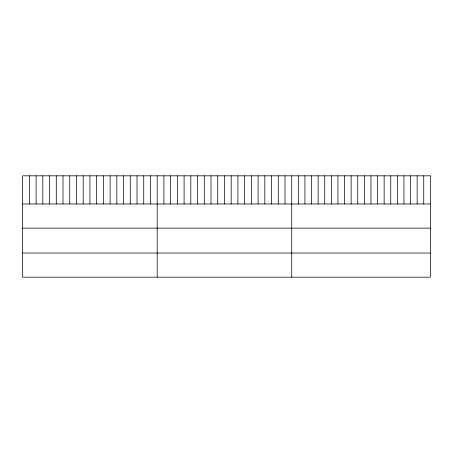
<?xml version="1.0" encoding="UTF-8"?>
<svg xmlns="http://www.w3.org/2000/svg" width="453" height="453" viewBox="0 0 453 453"><rect width="100%" height="100%" fill="white"/><g stroke="black" fill="none" stroke-linecap="round" stroke-linejoin="round"><path stroke-width="0.68" d="M22.65 203.98L430.35 203.98M22.65 228.136L430.35 228.136M22.65 253.023L430.35 253.023M423.748 175.821L423.748 203.98M417.151 175.821L417.151 203.98M410.548 175.821L410.548 203.98M403.946 175.821L403.946 203.98M397.343 175.821L397.343 203.98M390.746 175.821L390.746 203.98M384.144 175.821L384.144 203.98M377.542 175.821L377.542 203.98M370.945 175.821L370.945 203.98M364.342 175.821L364.342 203.98M357.74 175.821L357.74 203.98M351.137 175.821L351.137 203.98M344.54 175.821L344.54 203.98M337.938 175.821L337.938 203.98M331.336 175.821L331.336 203.98M324.739 175.821L324.739 203.98M318.136 175.821L318.136 203.98M311.534 175.821L311.534 203.98M304.931 175.821L304.931 203.98M298.334 175.821L298.334 203.98M291.732 175.821L291.732 277.179M285.005 175.821L285.005 203.98M278.278 175.821L278.278 203.98M271.551 175.821L271.551 203.98M264.824 175.821L264.824 203.98M258.097 175.821L258.097 203.98M251.37 175.821L251.37 203.98M244.643 175.821L244.643 203.98M237.916 175.821L237.916 203.98M231.189 175.821L231.189 203.98M224.462 175.821L224.462 203.98M217.734 175.821L217.734 203.98M211.007 175.821L211.007 203.98M204.28 175.821L204.28 203.98M197.553 175.821L197.553 203.98M190.826 175.821L190.826 203.98M184.099 175.821L184.099 203.98M177.372 175.821L177.372 203.98M170.645 175.821L170.645 203.98M163.918 175.821L163.918 203.98M157.191 175.821L157.191 277.179M150.464 175.821L150.464 203.98M143.737 175.821L143.737 203.98M137.01 175.821L137.01 203.98M130.283 175.821L130.283 203.98M123.556 175.821L123.556 203.98M116.829 175.821L116.829 203.98M110.102 175.821L110.102 203.98M103.375 175.821L103.375 203.98M96.648 175.821L96.648 203.98M89.921 175.821L89.921 203.98M83.193 175.821L83.193 203.98M76.466 175.821L76.466 203.98M69.739 175.821L69.739 203.98M63.012 175.821L63.012 203.98M56.285 175.821L56.285 203.98M49.558 175.821L49.558 203.98M42.831 175.821L42.831 203.98M36.104 175.821L36.104 203.98M29.377 175.821L29.377 203.98M430.35 175.821L22.65 175.821L22.65 277.179L430.35 277.179L430.35 175.821"/></g></svg>
